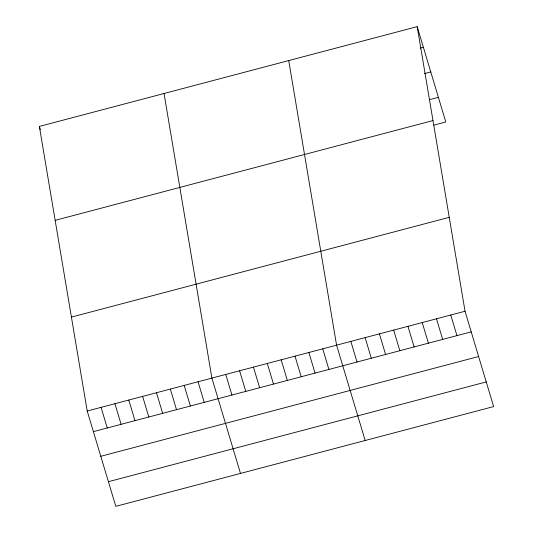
<?xml version="1.0" encoding="UTF-8"?>
<svg xmlns="http://www.w3.org/2000/svg" width="533" height="533" viewBox="0 0 533 533"><rect width="100%" height="100%" fill="white"/><g stroke="black" fill="none" stroke-linecap="round" stroke-linejoin="round"><path stroke-width="0.8" d="M417.186 26.65L465.036 311.252L493.638 406.579L115.814 506.35L87.212 411.023L39.362 126.421L417.186 26.65L445.788 121.977L433.895 125.122M420.197 48.097L423.375 47.257M424.428 73.594L430.771 71.915M429.671 99.624L438.392 97.319M55.152 220.342L432.976 120.565M71.422 317.102L449.246 217.331M87.212 411.023L465.036 311.252M93.395 431.63L471.219 331.859M100.79 456.288L478.621 356.517M108.412 481.692L486.236 381.921M450.765 315.016L456.948 335.63M436.487 318.787L442.676 339.401M422.216 322.558L428.399 343.165M407.945 326.329L414.128 346.936M393.667 330.094L399.85 350.707M379.396 333.865L385.579 354.472M365.125 337.636L371.308 358.243M350.847 341.4L357.03 362.014M365.178 440.498L336.576 345.171L288.726 60.575M322.725 348.829L328.908 369.442M308.867 352.486L315.05 373.1M295.016 356.144L301.198 376.758M281.164 359.808L287.347 380.415M267.306 363.466L273.489 384.073M253.455 367.124L259.638 387.731M239.603 370.781L245.786 391.389M225.745 374.439L231.928 395.046M240.496 473.424L211.894 378.097L164.044 93.495M198.043 381.755L204.226 402.368M184.185 385.412L190.368 406.026M170.333 389.07L176.516 409.684M156.482 392.728L162.665 413.341M142.624 396.385L148.807 416.999M128.773 400.05L134.956 420.657M39.362 126.421L40.315 129.592M114.921 403.708L121.104 424.315M101.063 407.365L107.246 427.972"/></g></svg>
